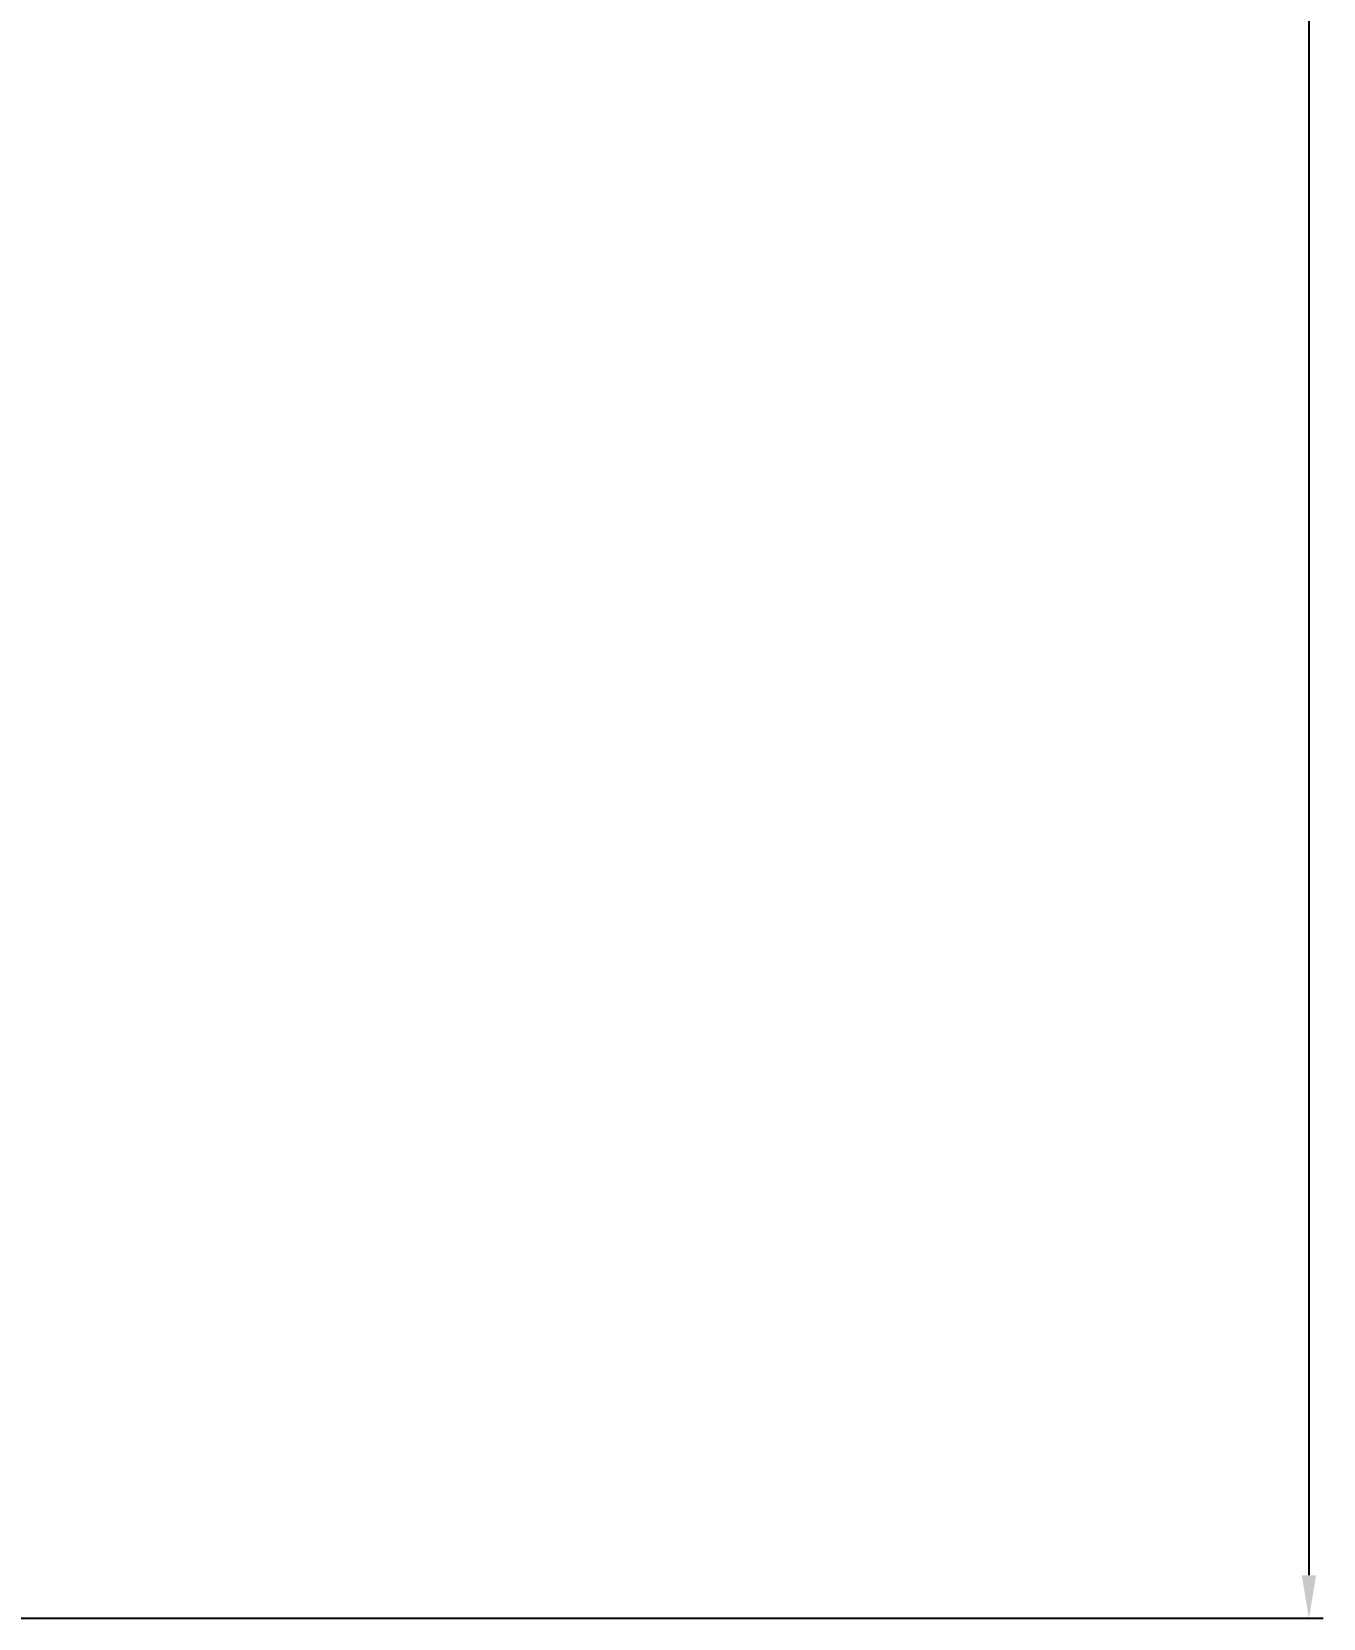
# Model space of a CAD drawing. Extents: x 11295 to 11888, y -24362 to -23942.
# Drawn here: x 11491.7 to 11536.8, y -24295.9 to -24240.5 of the extents above; entities that cross this region are included whole.
import ezdxf

# ---------------------------------------------------------------- set-up
doc = ezdxf.new("R2010")
doc.units = 0
doc.header["$MEASUREMENT"] = 0
doc.layers.get('DEFPOINTS').update_dxf_attribs({"linetype": 'CONTINUOUS'})
doc.layers.add('\\M+5B3DF\\M+5B4E7\\M+5CFDF', color=3, linetype='CONTINUOUS', lineweight=18)
doc.styles.add('\\M+5CAFD\\M+5D7D6', font='txt.shx')
doc.dimstyles.new('X\\M+5B3DF\\M+5B4E7\\M+5D1F9\\M+5CABD', dxfattribs={"dimtxt": 2, "dimasz": 1.5, "dimexe": 0.5, "dimexo": 0, "dimgap": 1, "dimtad": 1, "dimtoh": 1, "dimdec": 1, "dimzin": 1, "dimdsep": 46, "dimtxsty": '\\M+5CAFD\\M+5D7D6', "dimcen": 0, "dimadec": 0, "dimazin": 0, "dimtfac": 1, "dimtdec": 1, "dimtmove": 0, "dimatfit": 3, "dimfxl": 0, "dimtolj": 1, "dimtzin": 0, "dimarcsym": 0})

# ---------------------------------------------------------------- blocks, each defined once
blk = doc.blocks.new('*D3')
at = {"layer": '\\M+5B3DF\\M+5B4E7\\M+5CFDF', "color": 0, "lineweight": -2}
for p, q in [((11473.477, -24052.694), (11536.8, -24052.694)), ((11536.3, -24054.194), (11536.3, -24294.437)), ((11473.406, -24295.937), (11536.8, -24295.937))]:
    blk.add_line(p, q, dxfattribs=at)
at = {"layer": '\\M+5B3DF\\M+5B4E7\\M+5CFDF', "color": 0}
for points in [[(11536.05, -24054.194), (11536.55, -24054.194), (11536.3, -24052.694)], [(11536.05, -24294.437), (11536.55, -24294.437), (11536.3, -24295.937)]]:
    blk.add_solid(points, dxfattribs=at)
at = {"layer": 'DEFPOINTS', "color": 0}
for p in [(11473.477, -24052.694), (11473.406, -24295.937), (11536.3, -24295.937)]:
    blk.add_point(p, dxfattribs=at)
at = {"layer": '\\M+5B3DF\\M+5B4E7\\M+5CFDF', "color": 0, "insert": (11532.3, -24163.283), "char_height": 6, "attachment_point": 5, "rotation": 90, "style": '\\M+5CAFD\\M+5D7D6'}
blk.add_mtext('\\A1;243', dxfattribs=at)

msp = doc.modelspace()

# ---------------------------------------------------------------- dimensions: what is measured, and where the dimension line sits
at = {"layer": '\\M+5B3DF\\M+5B4E7\\M+5CFDF'}
dim = msp.add_linear_dim(base=(11536.3, -24295.937), p1=(11473.477, -24052.694), p2=(11473.406, -24295.937), angle=90, text='243', dimstyle='X\\M+5B3DF\\M+5B4E7\\M+5D1F9\\M+5CABD', override={"dimtxt": 6}, dxfattribs=at)
dim.commit()
dim.dimension.update_dxf_attribs({"geometry": '*D3', "text_midpoint": (11536.3, -24163.283), "dimtype": 128})

doc.saveas('drawing.dxf')
